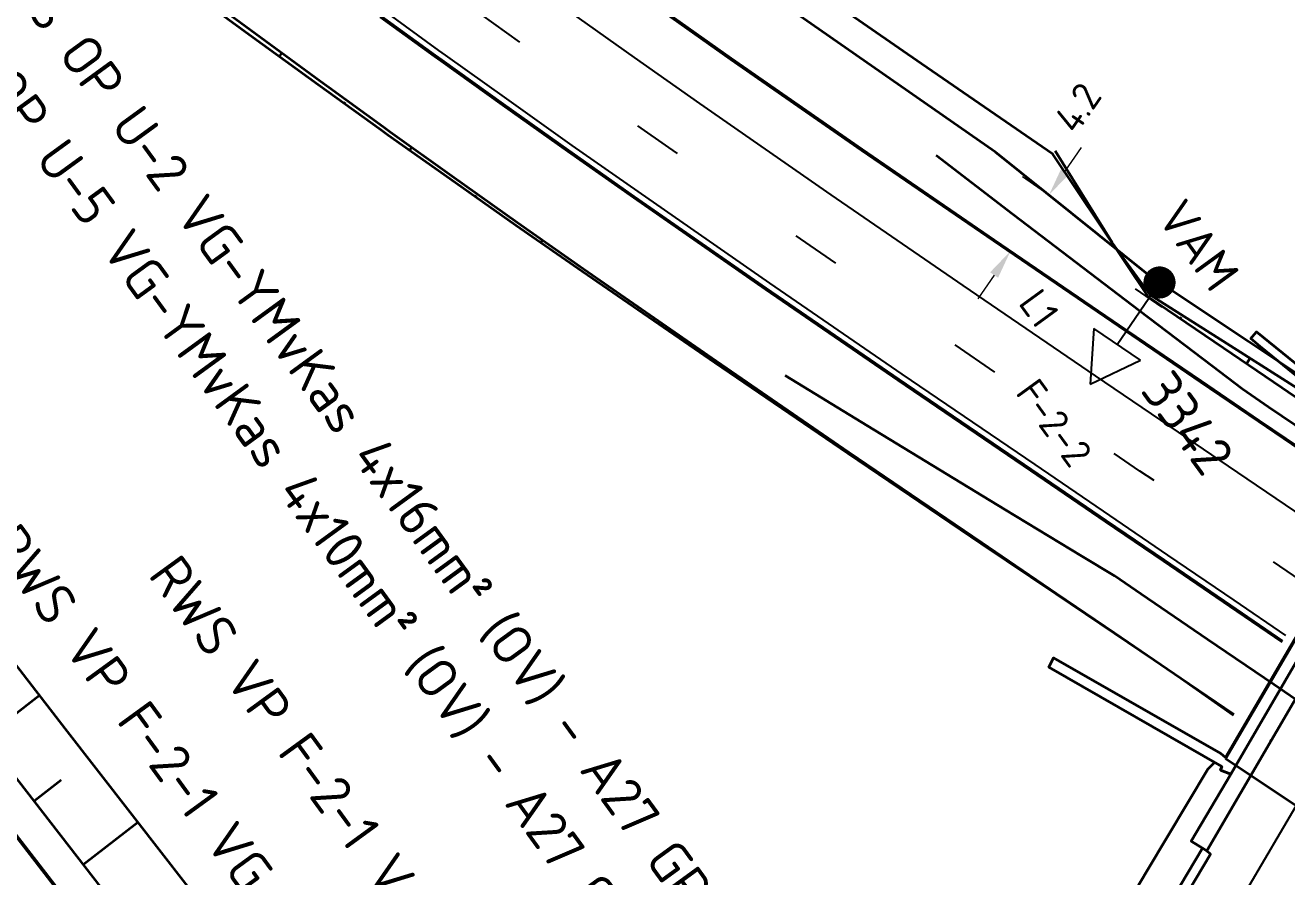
# Model space of a CAD drawing. Header units: metres. Extents: x 134219 to 139080, y 438661 to 444352.
# Drawn here: x 135403.6 to 135482.1, y 443201.8 to 443254.8 of the extents above; entities that cross this region are included whole.
import ezdxf
from ezdxf.enums import TextEntityAlignment as Align

# ---------------------------------------------------------------- set-up
doc = ezdxf.new("R2010")
doc.units = ezdxf.units.M
doc.linetypes.add('13strp', pattern=[4, 1, -3])
doc.linetypes.add('39strp', pattern=[12, 3, -9])
doc.layers.get('DEFPOINTS').update_dxf_attribs({"color": 193})
for name, color, linetype, lineweight in [('N-WE-KL-ET-T18', 1, 'Continuous', 18), ('N-WE-KL-ET-T25', 7, 'Continuous', 25), ('N-WE-KL-ET_LS_HULPSTUK_MOF-G', 10, 'Continuous', 35), ('N-WE-KL-ET_LS_OV_ARMATUUR-S', 7, 'Continuous', 25), ('N-WE-KL-ET_LS_OV_ARMATUUR-T18', 1, 'Continuous', 25), ('N-WE-KL-ET_LS_OV_KABEL-G', 10, 'KL-LS-OV-N', 35), ('N-WE-KL-ET_LS_OV_KABEL-M', 7, 'Continuous', 18), ('N-WE-KL-ET_LS_OV_KABEL-T25', 7, 'Continuous', 25), ('Utd-geleiderail-nw', 8, 'glm a2ee v014$0$f2m40080', 35), ('Utd-ondergr-bs', 8, 'Continuous', 35), ('Utd-ondergr-nw', 8, '13strp', 35)]:
    doc.layers.add(name, color=color, linetype=linetype, lineweight=lineweight)
for name, color, linetype in [('N-WE-KL-ET_LS_OV_ARMATUUR-T25', 2, 'Continuous'), ('Utd-weg-bs', 8, 'Continuous'), ('Utd-weg-nw', 8, 'Continuous')]:
    doc.layers.add(name, color=color, linetype=linetype)
doc.styles.add('ISO18', font='NLCS-ISO.ttf')
doc.styles.add('ISO25', font='NLCS-ISO.ttf')
doc.styles.add('NLCS-ISO', font='NLCS-ISO.ttf')
doc.styles.add('NLCS_18', font='NLCS-ISO.ttf', dxfattribs={"height": 1.8})
doc.styles.add('NLCS_25', font='NLCS-ISO.ttf', dxfattribs={"height": 2.5})
doc.linetypes.add('glm a2ee v014$0$f2m40080', pattern='A,2,-1,[160,RTW.shx,S=0.5,R=0,X=0,Y=0],-1', length=4)
doc.linetypes.add('KL-LS-OV-N', pattern='A,4,-1,[103,NLCS.SHX,S=0.75,R=0,X=0,Y=0],-1,4,-1.5,["0V",Standard,S=1,R=0,X=0,Y=-0.5],-3', length=14.5)
doc.dimstyles.new('NLCS_t18_pijl_Dimension_l3_h1', dxfattribs={"dimtxt": 1.8, "dimasz": 1.8, "dimexe": 2, "dimexo": 2, "dimgap": 0.7, "dimtad": 1, "dimdec": 1, "dimzin": 0, "dimdsep": 46, "dimtxsty": 'NLCS_18', "dimcen": 2.5, "dimdle": 2, "dimclrd": 256, "dimclre": 256, "dimclrt": 256, "dimadec": 1, "dimazin": 0, "dimtfac": 1, "dimtdec": 1, "dimtofl": 0, "dimtmove": 1, "dimatfit": 0, "dimfxl": 0, "dimtolj": 1, "dimtzin": 0, "dimlwd": 18, "dimlwe": 18, "dimarcsym": 0})

# ---------------------------------------------------------------- blocks, each defined once
blk = doc.blocks.new('SKL-ET_OV_ARMATUUR_HD_NATRIUM_1x250W-SO (3)')
for p, q in [((6.493, 0), (3.493, 1.757)), ((3.493, -1.757), (6.493, 0))]:
    blk.add_line(p, q)
for points in [[(3.493, 1.757), (3.493, -1.757)], [(0, 1), (0, -1)], [(3.493, 0), (0, 0)]]:
    blk.add_lwpolyline(points)
at = {"layer": 'N-WE-KL-ET_LS_OV_ARMATUUR-T18', "style": 'ISO18', "flags": 1}
for tag, p in [('TYPE_ARMATUUR', (3.075, -6.821)), ('VERMOGEN_LAMP', (3.075, -10.606)), ('SPIEGELSTAND', (3.075, -14.39)), ('HOOGTE_LICHTMAST', (3.075, -18.175)), ('UITLEGGERHOEK', (3.075, -21.959)), ('TYPE_LICHTMAST', (3.075, -25.744)), ('BOTSVRIENDELIJK', (3.075, -29.528)), ('POSITIE_LICHTMAST', (3.075, -33.313)), ('KABELAANSLUITNG', (3.075, -37.097)), ('VOEDINGSPUNT', (3.075, -44.666))]:
    blk.add_attdef(tag, p, '', height=1.8, dxfattribs=at)
at = {"layer": 'N-WE-KL-ET_LS_OV_ARMATUUR-T18', "style": 'ISO18'}
for tag, p in [('FASE-AANSLUITING_1', (3.075, -40.882)), ('GROEPSNUMMER', (3.075, -48.451))]:
    blk.add_attdef(tag, p, '', height=1.8, dxfattribs=at)
at = {"layer": 'N-WE-KL-ET_LS_OV_ARMATUUR-T25', "style": 'ISO25'}
for tag, p in [('MASTNUMMER', (3.075, 7.391)), ('TYPE_SYMBOOL', (3.075, 3.606))]:
    blk.add_attdef(tag, p, '', height=2.5, dxfattribs=at)
blk = doc.blocks.new('*D438')
at = {"layer": 'DEFPOINTS', "color": 0, "transparency": 16777216}
for p in [(135467.286, 443244.241), (135467.286, 443244.241), (135464.891, 443240.748)]:
    blk.add_point(p, dxfattribs=at)
at = {"layer": 'N-WE-KL-ET_LS_OV_KABEL-M', "linetype": 'Continuous', "lineweight": 18, "transparency": 16777216}
for p, q in [((135468.304, 443245.726), (135469.321, 443247.21)), ((135463.874, 443239.263), (135462.856, 443237.778))]:
    blk.add_line(p, q, dxfattribs=at)
at = {"layer": 'N-WE-KL-ET_LS_OV_KABEL-M', "lineweight": 18, "transparency": 16777216}
for p, q in [((135467.286, 443244.241), (135465.636, 443245.372)), ((135464.891, 443240.748), (135463.242, 443241.878))]:
    blk.add_line(p, q, dxfattribs=at)
at = {"layer": 'N-WE-KL-ET_LS_OV_KABEL-M', "transparency": 16777216}
for points in [[(135468.056, 443245.895), (135468.551, 443245.556), (135467.286, 443244.241)], [(135463.626, 443239.433), (135464.121, 443239.093), (135464.891, 443240.748)]]:
    blk.add_solid(points, dxfattribs=at)
at = {"layer": 'N-WE-KL-ET_LS_OV_KABEL-M', "transparency": 16777216, "insert": (135469.078, 443249.685), "char_height": 1.8, "attachment_point": 5, "rotation": 55.5703, "style": 'NLCS_18'}
blk.add_mtext('\\A1;4.2', dxfattribs=at)
blk = doc.blocks.new('SKL-ET_HULP_MOF_VERBINDING_AFTAKMOF-SO')
at = {"const_width": 1}
blk.add_lwpolyline([(-0.5, 0, 1), (0.5, 0, 1)], format="xyb", close=True, dxfattribs=at)
blk.add_circle((0, 0), 0.5)
at = {"layer": 'N-WE-KL-ET-T18', "linetype": 'ByBlock', "style": 'NLCS-ISO', "flags": 1}
for tag, p in [('OMSCHRIJVING_LEGENDA', (0, -8.431)), ('LOCATIE', (0, -12.215)), ('MASTNUMMER', (0, -16)), ('VAN', (0, -19.784)), ('NAAR', (0, -23.569)), ('AFTAKKING', (0, -27.353)), ('VOEDINGSPUNT', (0, -31.138)), ('GROEPSNUMMER', (0, -34.922)), ('POSITIE_X', (0, -38.707)), ('POSITIE_Y', (0, -42.491)), ('OVERIGE_OPMERKING(EN)_2', (0, -50.06))]:
    blk.add_attdef(tag, p, '', height=1.8, dxfattribs=at)
at = {"layer": 'N-WE-KL-ET-T18', "linetype": 'ByBlock', "style": 'NLCS-ISO'}
blk.add_attdef('OVERIGE_OPMERKING(EN)_1', (0, -46.276), '', height=1.8, dxfattribs=at)
at = {"layer": 'N-WE-KL-ET-T25', "linetype": 'ByBlock', "style": 'NLCS-ISO'}
blk.add_attdef('SOORT_MOF', text='', height=2.25, dxfattribs=at).set_placement((0, 3), align=Align.MIDDLE)

msp = doc.modelspace()

# ---------------------------------------------------------------- linework, layer by layer
at = {"layer": 'N-WE-KL-ET_LS_OV_KABEL-G', "flags": 128}
msp.add_lwpolyline([(135533.092, 443210.04), (135533.535, 443210.759), (135534.343, 443212.229), (135533.528, 443212.567), (135528.772, 443203.137), (135525.989, 443204.277), (135479.738, 443235.112), (135473.517, 443239.231), (135463.956, 443246.918), (135443.327, 443261.303), (135429.709, 443270.851), (135415.459, 443281.65), (135402.01, 443292.438), (135387.865, 443304.349), (135376.424, 443314.545), (135366.623, 443323.695), (135358.679, 443331.247), (135352.874, 443337.283), (135339.952, 443350.762), (135329.776, 443361.208), (135324.303, 443365.552), (135315.614, 443372.982), (135275.562, 443416.107), (135273.401, 443419.458), (135270.331, 443419.034), (135260.539, 443429.783), (135245.69, 443445.653), (135226.755, 443465.817), (135208.161, 443486.076), (135184.337, 443511.159), (135171.106, 443525.502), (135145.778, 443551.185), (135137.552, 443561.265), (135111.823, 443587.421), (135096.517, 443601.573), (135096.581, 443601.642), (135094.961, 443603.186), (135072.155, 443625.469), (135049.888, 443646.392), (135049.859, 443646.372)], dxfattribs=at)
at = {"layer": 'N-WE-KL-ET_LS_OV_KABEL-G', "elevation": 1.72, "flags": 128}
msp.add_lwpolyline([(135473.509, 443237.831), (135474.17, 443238.799)], dxfattribs=at)
at = {"layer": 'Utd-geleiderail-nw', "linetype": 'Continuous', "flags": 128}
for points in [[(135479.343, 443232.145), (135477.417, 443233.61), (135472.943, 443237.01), (135465.008, 443243.056), (135460.259, 443246.699)], [(135471.358, 443220.524), (135469.344, 443221.746), (135464.533, 443224.664), (135455.983, 443229.864), (135450.858, 443233.003)], [(135554.472, 443177.721), (135550.509, 443180.868), (135546.526, 443183.993), (135542.525, 443187.096), (135538.506, 443190.176), (135534.47, 443193.233), (135530.417, 443196.266), (135530.388, 443196.287), (135526.6, 443199.09), (135522.774, 443201.889), (135522.253, 443202.268), (135518.156, 443205.227), (135514.044, 443208.164), (135509.924, 443211.08), (135505.795, 443213.975), (135501.661, 443216.852), (135497.524, 443219.714), (135493.383, 443222.561), (135489.242, 443225.398), (135485.102, 443228.223), (135480.963, 443231.043), (135479.343, 443232.145)], [(135547.159, 443165.513), (135545.676, 443166.701), (135541.773, 443169.8), (135537.853, 443172.876), (135533.916, 443175.929), (135529.961, 443178.96), (135525.989, 443181.969), (135522.003, 443184.952), (135522, 443184.954), (135518.245, 443187.732), (135514.472, 443190.492), (135513.974, 443190.854), (135509.931, 443193.774), (135505.874, 443196.672), (135501.803, 443199.552), (135497.72, 443202.417), (135493.624, 443205.267), (135489.519, 443208.106), (135485.405, 443210.936), (135481.284, 443213.758), (135477.156, 443216.576), (135473.026, 443219.389), (135471.358, 443220.524)]]:
    msp.add_lwpolyline(points, dxfattribs=at)
at = {"layer": 'Utd-ondergr-bs', "flags": 128}
for points in [[(135451.475, 443160.988), (135451.973, 443160.668), (135466.136, 443184.345), (135477.342, 443203.205), (135477.115, 443203.397), (135487.879, 443221.865), (135492.891, 443230.206), (135493.146, 443230.054), (135503.172, 443247.202), (135507.59, 443254.878)], [(135467.523, 443215.335), (135467.284, 443214.837), (135478.059, 443208.667), (135477.966, 443208.436), (135478.611, 443208.177), (135490.228, 443228.154), (135489.673, 443228.462), (135489.509, 443228.186), (135480.202, 443235.719), (135479.909, 443235.384)], [(135487.77, 443225.439), (135489.128, 443227.759), (135480.443, 443234.82), (135479.846, 443235.306), (135479.909, 443235.384)], [(135487.77, 443225.439), (135486.031, 443222.469), (135482.364, 443216.205), (135482.017, 443215.611)], [(135482.017, 443215.611), (135478.273, 443209.215), (135477.989, 443209.463), (135467.573, 443215.422), (135467.523, 443215.335)], [(135477.625, 443208.947), (135477.173, 443208.485), (135473.381, 443202.141), (135466.529, 443190.572), (135457.408, 443174.857), (135449.235, 443161.295)], [(135478.611, 443208.177), (135476.145, 443204.003), (135476.839, 443203.579)], [(135451.475, 443160.988), (135462.323, 443179.143), (135476.839, 443203.579), (135477.115, 443203.397)]]:
    msp.add_lwpolyline(points, dxfattribs=at)
for points in [[(135467.284, 443214.837), (135467.523, 443215.335), (135467.573, 443215.422), (135477.989, 443209.463), (135478.273, 443209.215), (135482.364, 443216.205), (135486.031, 443222.469), (135487.77, 443225.439), (135489.128, 443227.759), (135480.443, 443234.82), (135479.846, 443235.306), (135480.202, 443235.719), (135489.509, 443228.186), (135489.673, 443228.462), (135490.228, 443228.154), (135478.611, 443208.177), (135477.966, 443208.436), (135478.059, 443208.667)], [(135478.285, 443209.137), (135489.193, 443227.771), (135515.63, 443209.991), (135504.737, 443191.538)]]:
    msp.add_lwpolyline(points, close=True, dxfattribs=at)
at = {"layer": 'Utd-ondergr-nw', "linetype": 'Continuous', "flags": 128}
for points in [[(135357.956, 443262.326), (135364.084, 443254.424), (135370.212, 443246.522), (135376.341, 443238.62), (135382.469, 443230.718), (135388.598, 443222.816), (135394.726, 443214.913), (135400.854, 443207.011), (135406.983, 443199.109), (135413.111, 443191.207), (135419.24, 443183.305), (135425.368, 443175.403), (135431.496, 443167.501), (135437.625, 443159.599), (135443.539, 443151.973)], [(135358.011, 443262.369), (135364.139, 443254.467), (135370.268, 443246.565), (135376.396, 443238.663), (135382.524, 443230.76), (135388.653, 443222.858), (135394.781, 443214.956), (135400.91, 443207.054), (135407.038, 443199.152), (135413.166, 443191.25), (135419.295, 443183.348), (135425.423, 443175.446), (135431.552, 443167.544), (135437.68, 443159.642), (135443.578, 443152.037)], [(135369.26, 443258.438), (135375.388, 443250.536), (135381.517, 443242.634), (135387.645, 443234.732), (135393.773, 443226.83), (135399.902, 443218.928), (135406.03, 443211.025), (135412.159, 443203.123), (135418.287, 443195.221), (135424.415, 443187.319), (135430.544, 443179.417), (135436.672, 443171.515), (135442.801, 443163.613), (135446.762, 443158.505)], [(135487.518, 443228.33), (135485.917, 443229.423), (135481.777, 443232.243), (135478.158, 443234.706), (135473.512, 443237.868), (135467.533, 443246.79), (135459.349, 443252.413), (135451.223, 443258.06)], [(135478.794, 443211.886), (135475.496, 443214.137), (135471.367, 443216.95), (135467.751, 443219.411), (135463.099, 443222.577), (135454.828, 443228.22), (135446.565, 443233.898), (135438.321, 443239.626), (135434.211, 443242.515), (135430.111, 443245.423), (135426.277, 443248.168), (135425.864, 443248.465), (135422.454, 443250.934), (135421.945, 443251.304), (135417.885, 443254.28), (135413.842, 443257.279)], [(135478.767, 443211.834), (135475.489, 443214.128), (135473.792, 443215.298), (135471.358, 443216.937), (135467.732, 443219.384), (135463.068, 443222.531), (135454.775, 443228.143), (135446.489, 443233.788), (135438.222, 443239.484), (135434.099, 443242.356), (135429.986, 443245.248), (135426.14, 443247.978), (135425.726, 443248.273), (135422.305, 443250.729), (135421.794, 443251.097), (135417.721, 443254.058), (135413.666, 443257.044)], [(135365.862, 443255.803), (135371.99, 443247.901), (135378.119, 443239.999), (135384.247, 443232.096), (135390.376, 443224.194), (135396.504, 443216.292), (135402.632, 443208.39), (135408.761, 443200.488), (135414.889, 443192.586), (135421.018, 443184.684), (135427.146, 443176.782), (135433.274, 443168.88), (135439.403, 443160.978), (135444.348, 443154.601)], [(135487.179, 443225.474), (135484.481, 443227.316), (135480.342, 443230.135), (135476.724, 443232.597), (135472.076, 443235.761), (135463.834, 443241.384), (135455.627, 443247.023), (135447.468, 443252.694), (135443.409, 443255.546)], [(135487.215, 443225.534), (135484.52, 443227.374), (135480.382, 443230.193), (135476.763, 443232.655), (135472.116, 443235.818), (135463.874, 443241.442), (135455.667, 443247.081), (135447.508, 443252.751), (135443.449, 443255.603)], [(135481.798, 443216.41), (135478.554, 443218.624), (135474.422, 443221.439), (135470.806, 443223.9), (135466.155, 443227.065), (135457.894, 443232.702), (135449.65, 443238.366), (135441.435, 443244.075), (135437.343, 443246.951), (135433.262, 443249.845), (135429.448, 443252.576), (135429.039, 443252.871), (135425.648, 443255.325)], [(135481.833, 443216.47), (135478.594, 443218.682), (135474.462, 443221.496), (135470.845, 443223.958), (135466.195, 443227.123), (135457.933, 443232.76), (135449.69, 443238.424), (135441.475, 443244.132), (135437.383, 443247.008), (135433.302, 443249.902), (135429.489, 443252.632), (135429.079, 443252.928), (135425.69, 443255.382)], [(135419.516, 443253.084), (135419.358, 443252.868)], [(135423.482, 443250.036), (135423.409, 443249.936)], [(135427.611, 443247.213), (135427.478, 443247.028)], [(135487.854, 443228.963), (135486.285, 443229.962), (135482.052, 443232.647), (135478.352, 443234.99), (135473.601, 443237.999), (135471.224, 443241.281), (135467.677, 443247.001)], [(135431.621, 443244.225), (135431.562, 443244.14)], [(135435.765, 443241.423), (135435.657, 443241.271)], [(135439.813, 443238.488), (135439.766, 443238.42)], [(135475.513, 443236.648), (135475.446, 443236.552)], [(135443.967, 443235.703), (135443.883, 443235.583)], [(135479.802, 443234.072), (135479.577, 443233.74)], [(135448.042, 443232.806), (135448.007, 443232.754)], [(135452.199, 443230.026), (135452.139, 443229.938)], [(135456.299, 443227.164), (135456.275, 443227.128)], [(135460.454, 443224.382), (135460.416, 443224.326)], [(135464.572, 443221.546), (135464.558, 443221.526)], [(135468.719, 443218.752), (135468.703, 443218.729)], [(135472.85, 443215.936), (135472.848, 443215.933)], [(135476.965, 443213.095), (135476.983, 443213.122)], [(135404.44, 443213.076), (135401.042, 443210.441)], [(135481.085, 443210.263), (135481.111, 443210.301)], [(135405.805, 443207.808), (135404.106, 443206.49)], [(135410.568, 443205.174), (135407.17, 443202.539)]]:
    msp.add_lwpolyline(points, dxfattribs=at)
at = {"layer": 'Utd-weg-bs', "flags": 128}
msp.add_lwpolyline([(135512.506, 443257.631), (135501.875, 443239.163), (135489.479, 443217.805), (135479.736, 443201.209), (135466.53, 443178.947), (135453.177, 443156.533)], dxfattribs=at)
at = {"layer": 'Utd-weg-nw', "linetype": '39strp', "flags": 128}
msp.add_lwpolyline([(135483.752, 443219.701), (135480.706, 443221.78), (135476.572, 443224.596), (135472.955, 443227.058), (135468.305, 443230.223), (135460.051, 443235.855), (135451.82, 443241.51), (135443.626, 443247.204), (135439.545, 443250.072), (135435.479, 443252.956), (135431.68, 443255.676), (135431.271, 443255.97), (135427.896, 443258.414), (135427.392, 443258.78), (135423.374, 443261.725), (135419.373, 443264.693), (135415.39, 443267.683), (135411.423, 443270.697), (135407.473, 443273.733), (135403.541, 443276.791), (135399.627, 443279.872), (135395.73, 443282.975), (135391.851, 443286.1), (135387.99, 443289.248), (135384.147, 443292.417), (135380.322, 443295.608), (135376.515, 443298.822), (135372.727, 443302.056), (135368.957, 443305.313), (135365.207, 443308.591), (135365.075, 443308.706), (135361.474, 443311.89), (135357.761, 443315.211), (135354.067, 443318.552), (135350.392, 443321.915), (135346.736, 443325.299), (135343.1, 443328.704), (135339.483, 443332.129), (135335.886, 443335.575), (135332.308, 443339.041), (135328.75, 443342.528), (135325.213, 443346.035), (135321.695, 443349.562), (135318.198, 443353.11), (135317.626, 443353.694), (135314.721, 443356.677), (135314.056, 443357.363), (135310.933, 443360.609), (135307.825, 443363.871), (135304.402, 443367.495), (135300.993, 443371.135), (135297.596, 443374.789), (135294.211, 443378.456), (135290.834, 443382.132), (135287.464, 443385.817), (135284.838, 443388.697)], dxfattribs=at)
at = {"layer": 'Utd-weg-nw', "linetype": 'Continuous', "flags": 128}
for points in [[(135482.038, 443216.815), (135478.819, 443219.012), (135474.687, 443221.827), (135471.07, 443224.289), (135466.42, 443227.454), (135458.159, 443233.09), (135449.917, 443238.753), (135441.705, 443244.46), (135437.614, 443247.335), (135433.535, 443250.228), (135429.723, 443252.957), (135429.313, 443253.252), (135425.925, 443255.705)], [(135485.465, 443222.588), (135482.593, 443224.548), (135478.457, 443227.366), (135474.839, 443229.828), (135470.191, 443232.992), (135461.943, 443238.619), (135453.724, 443244.266), (135445.547, 443249.949), (135441.477, 443252.809), (135437.423, 443255.684)]]:
    msp.add_lwpolyline(points, dxfattribs=at)

# ---------------------------------------------------------------- block references
at = {"layer": 'N-WE-KL-ET_LS_HULPSTUK_MOF-G'}
ref = msp.add_blockref('SKL-ET_HULP_MOF_VERBINDING_AFTAKMOF-SO', (135474.17, 443238.799, 1.72), dxfattribs=at)
ref.add_attrib('SOORT_MOF', 'VAM', dxfattribs={"layer": 'N-WE-KL-ET_LS_OV_ARMATUUR-T25', "height": 2.25, "rotation": 306.066, "style": 'ISO25'}).set_placement((135474.838, 443243.524, 1.72), align=Align.MIDDLE_LEFT)
at = {"layer": 'N-WE-KL-ET_LS_OV_ARMATUUR-S'}
ref = msp.add_blockref('SKL-ET_OV_ARMATUUR_HD_NATRIUM_1x250W-SO (3)', (135473.509, 443237.831, 1.72), dxfattribs=dict(at, rotation=235.6811678440859))
ref.add_attrib('MASTNUMMER', '3342', (135472.922, 443232.056, 1.72), dxfattribs={"layer": 'N-WE-KL-ET_LS_OV_ARMATUUR-T25', "height": 2.5, "rotation": 306.066, "style": 'ISO25'})
ref.add_attrib('FASE-AANSLUITING_1', 'L1', (135465.331, 443237.506, 1.72), dxfattribs={"layer": 'N-WE-KL-ET_LS_OV_ARMATUUR-T18', "height": 1.8, "rotation": 306.066, "style": 'ISO18'})
ref.add_attrib('GROEPSNUMMER', 'F-2-2', (135465.144, 443231.918, 1.72), dxfattribs={"layer": 'N-WE-KL-ET_LS_OV_ARMATUUR-T18', "height": 1.8, "rotation": 306.066, "style": 'ISO18'})

# ---------------------------------------------------------------- texts
at = {"layer": 'N-WE-KL-ET_LS_OV_KABEL-T25', "style": 'NLCS_25'}
for s, p in [('RWS VP F-2-2 VO-YMvKas 4x4mm² (OV)', (135496.588, 443252.425)), ('RWS VP G-10 VG-YMvKas 4x10mm² (OV)', (135492.547, 443249.482)), ('RWS OP U-2 VG-YMvKas 4x16mm² (OV) - A27 GROEP U-9', (135452.922, 443190.093)), ('RWS OP U-5 VG-YMvKas 4x10mm² (OV) - A27 GROEP U-12', (135448.881, 443187.149)), ('RWS VP F-2-1 VG-YMvKas 4x10mm² (OV)', (135438.052, 443173.977)), ('RWS VP F-2-1 VO-YMvKas 4x4mm² (OV)', (135447.472, 443172.831))]:
    msp.add_text(s, height=2.5, rotation=306.066, dxfattribs=at).set_placement(p, align=Align.MIDDLE_RIGHT)

# ---------------------------------------------------------------- dimensions: what is measured, and where the dimension line sits
at = {"layer": 'N-WE-KL-ET_LS_OV_KABEL-M'}
dim = msp.add_linear_dim(base=(135467.286, 443244.241), p1=(135464.891, 443240.748), p2=(135467.286, 443244.241), angle=55.5703, dimstyle='NLCS_t18_pijl_Dimension_l3_h1', dxfattribs=at)
dim.commit()
dim.dimension.update_dxf_attribs({"geometry": '*D438', "text_midpoint": (135470.398, 443248.781), "dimtype": 161})

doc.saveas('drawing.dxf')
